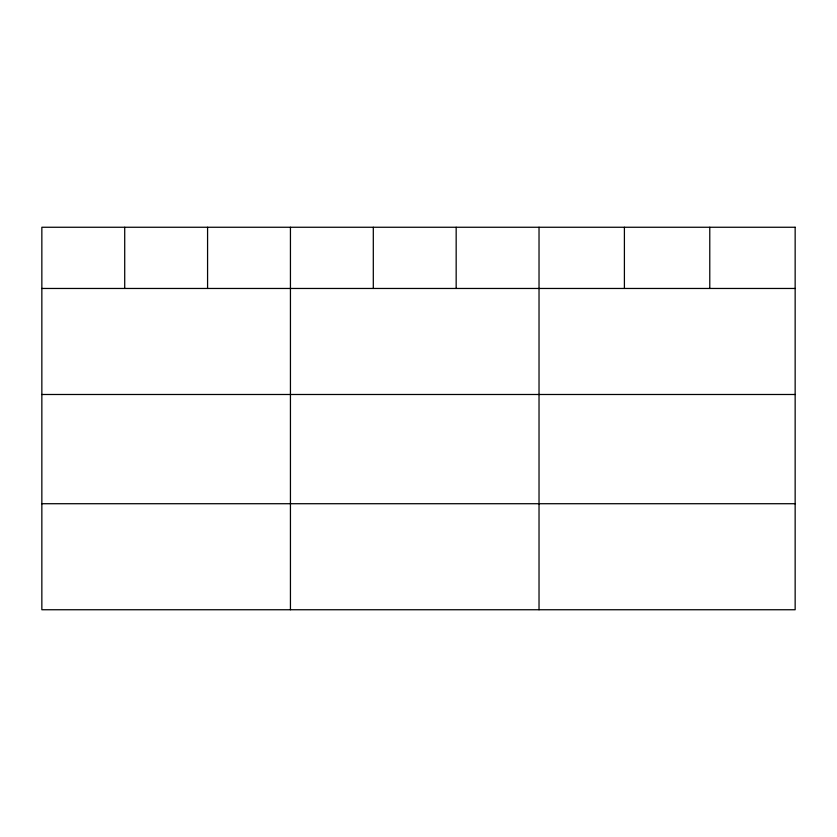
<?xml version="1.0" encoding="UTF-8"?>
<svg xmlns="http://www.w3.org/2000/svg" width="837" height="837" viewBox="0 0 837 837"><rect width="100%" height="100%" fill="white"/><g stroke="black" fill="none" stroke-linecap="round" stroke-linejoin="round"><path stroke-width="1.26" d="M41.85 288.462L795.15 288.462M41.85 394.489L795.15 394.489M41.85 503.717L795.15 503.717M709.776 227.256L709.776 288.462M624.402 227.256L624.402 288.462M539.028 227.256L539.028 609.744M456.165 227.256L456.165 288.462M373.302 227.256L373.302 288.462M290.439 227.256L290.439 609.744M207.576 227.256L207.576 288.462M124.713 227.256L124.713 288.462M795.15 227.256L41.85 227.256L41.85 609.744L795.15 609.744L795.15 227.256"/></g></svg>
